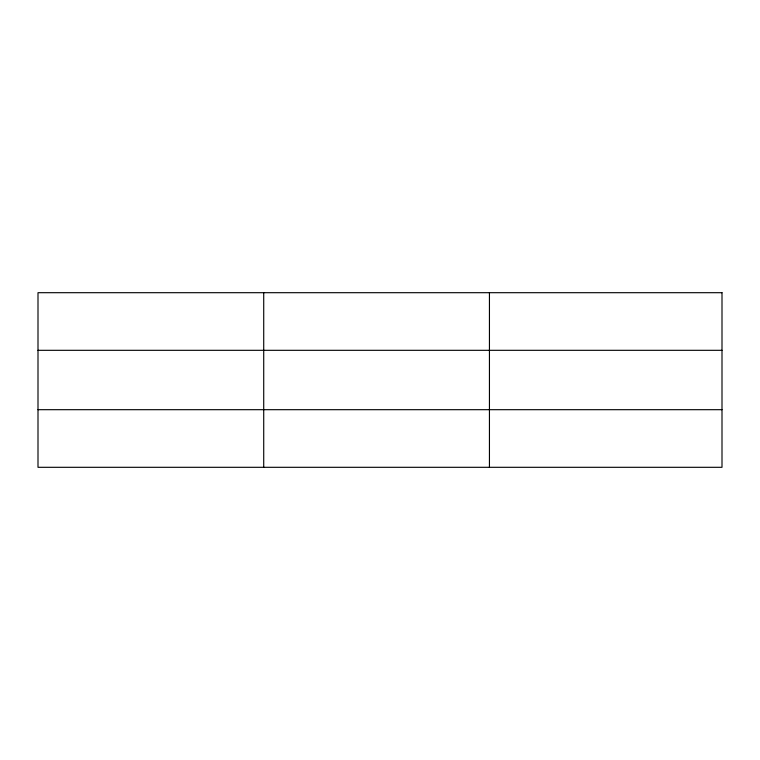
<?xml version="1.0" encoding="UTF-8"?>
<svg xmlns="http://www.w3.org/2000/svg" width="760" height="760" viewBox="0 0 760 760"><rect width="100%" height="100%" fill="white"/><g stroke="black" fill="none" stroke-linecap="round" stroke-linejoin="round"><path stroke-width="1.14" d="M263.72 292.695L263.72 467.305M489.44 292.695L489.44 467.305M38 350.312L722 350.312M38 409.688L722 409.688M722 292.695L722 467.305L38 467.305L38 292.695L722 292.695"/></g></svg>
